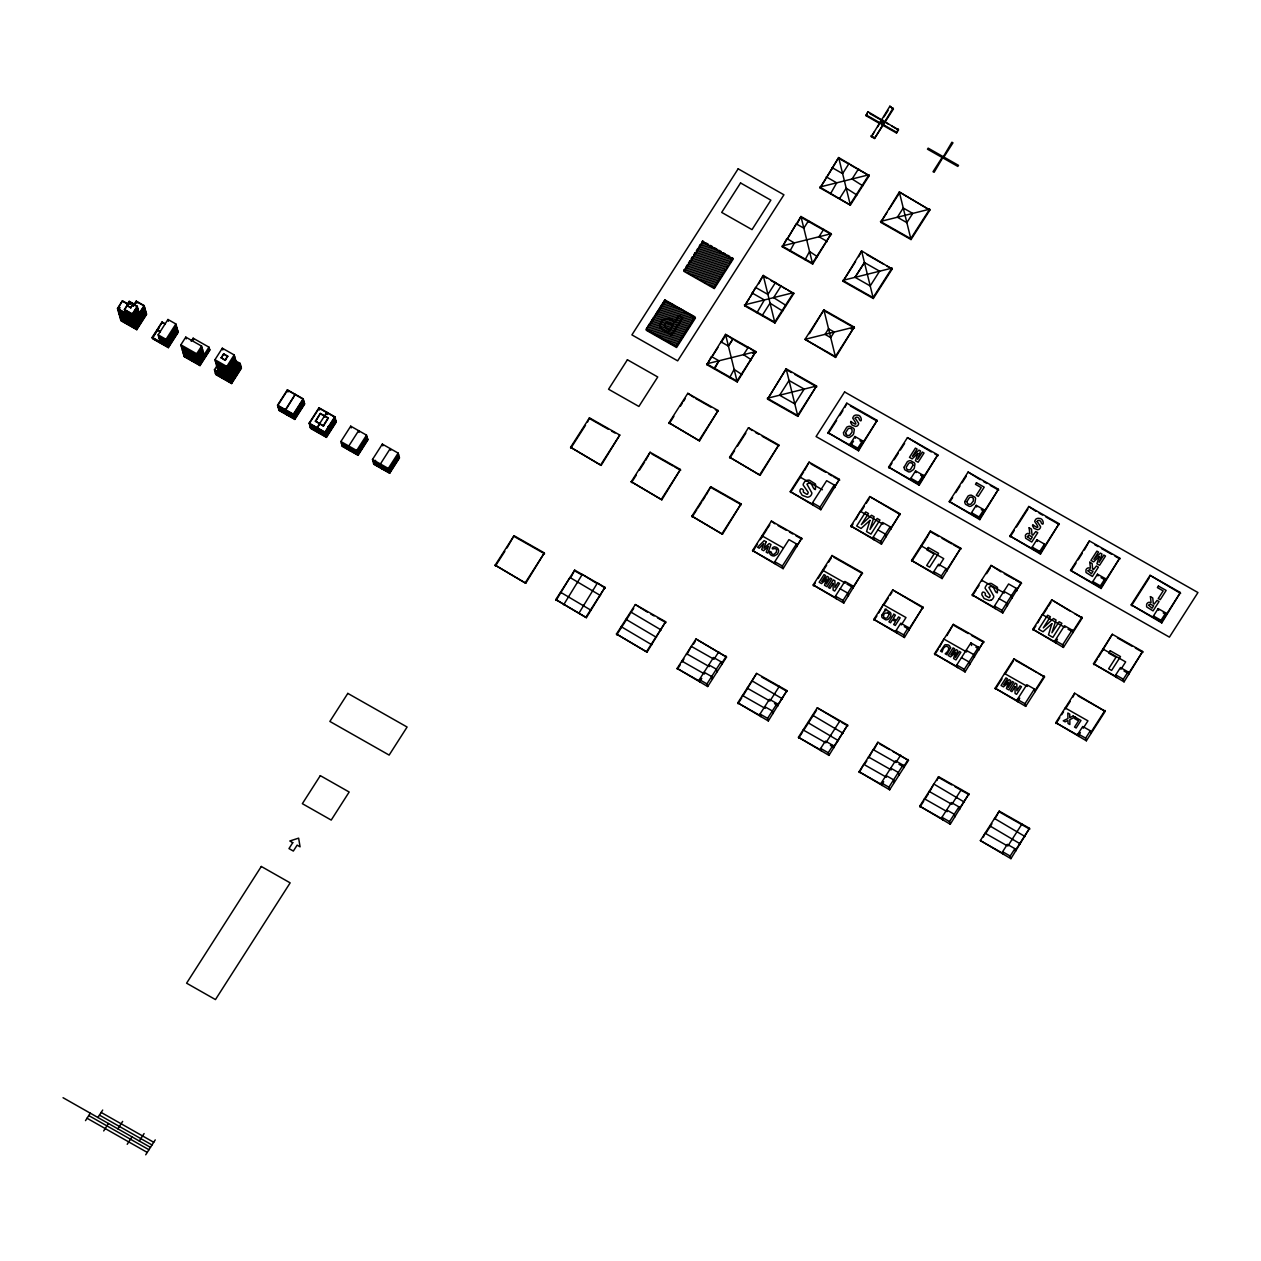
<?xml version="1.0" encoding="UTF-8"?>
<svg xmlns="http://www.w3.org/2000/svg" width="1261" height="1261" viewBox="0 0 1261 1261"><rect width="100%" height="100%" fill="white"/><g stroke="black" fill="none" stroke-linecap="round" stroke-linejoin="round"><path stroke-width="1.5" d="M966.935 501.547L969.441 497.606A2.711 2.569 -15.7 0 1 970.324 497.244A2.664 2.522 -15.7 0 1 971.79 497.275A2.963 2.806 -15.7 0 1 972.594 497.685L972.83 497.874A2.412 2.286 -15.7 0 1 973.319 498.521L973.334 501.011L971.096 503.911A2.711 2.585 -15.7 0 1 970.229 504.274A2.664 2.522 -15.7 0 1 967.077 502.493A2.711 2.585 -15.7 0 1 966.966 501.563M133.288 305.714L136.235 301.111L144.132 305.588L146.591 314.352L136.771 329.704L120.961 320.735L117.509 308.472L122.427 300.796L128.748 304.39M122.427 300.796L117.636 308.913L133.445 317.882L138.363 310.206M120.094 307.589L118.124 310.663L133.934 319.632L138.852 311.956M126.762 305.178L129.221 301.332L133.177 303.586L130.845 307.857L126.762 305.178L130.845 307.857M128.496 323.904L124.429 309.465L129.347 301.773L137.244 306.265L140.822 318.97M130.718 307.416L133.177 303.586M133.414 306.155L136.361 301.537L144.258 306.029L134.423 321.382L118.629 312.413M136.771 329.704L132.342 313.942L137.244 306.265M137.859 308.456L132.957 316.133L125.044 311.64M139.214 313.264L144.132 305.588M144.747 307.779L134.927 323.147L119.117 314.162M145.236 309.528L135.416 324.897L119.606 315.912M145.74 311.278L135.904 326.646L120.094 317.677M146.229 313.027L136.393 328.396L120.599 319.427M146.355 313.469L136.519 328.837L120.709 319.868M146.481 313.91L136.645 329.279L120.835 320.294M160.115 341.857L158.145 334.843L167.965 319.49L175.862 323.967L178.211 332.289L168.375 347.658L152.581 338.689L152.203 337.365L162.038 322.012L165.191 323.809M159.327 327.497L152.455 338.247L168.265 347.216L178.085 331.848M162.196 339.225L160.478 343.165M168.375 347.658L166.042 339.335L175.862 323.967M176.367 325.732L166.531 341.085L158.634 336.592M176.855 327.482L167.019 342.834L159.122 338.358M177.344 329.231L167.524 344.584L159.611 340.107M177.833 330.981L168.012 346.334L152.203 337.365M177.959 331.422L168.139 346.775L152.329 337.806L162.149 322.438L165.317 324.235M191.183 341.274L193.154 338.2L208.963 347.169L209.815 350.243L199.995 365.595L184.185 356.627L180.859 344.805L185.777 337.128L201.587 346.097L204.046 354.845M199.995 365.595L196.669 353.774L201.587 346.097M202.075 347.847L197.157 355.523L181.363 346.554M202.564 349.596L197.662 357.273L181.852 348.304M203.068 351.346L198.15 359.022L182.341 350.054M208.963 347.169L199.128 362.537L183.318 353.553M209.452 348.919L199.616 364.287L183.822 355.318M209.578 349.36L199.742 364.728L183.933 355.744M209.704 349.801L199.868 365.154L184.059 356.185M218.389 371.995L214.953 359.732L222.314 348.209L234.183 354.94L237.62 367.203M221.242 357.698L223.686 353.852L227.642 356.106L225.309 360.378L221.242 357.698L225.309 360.378M221.353 358.14L223.686 353.852M235.334 360.678L240.079 363.357L241.434 368.18L231.598 383.549L215.804 374.564L214.449 369.757L217.396 365.138M217.522 370.624L215.552 373.697L231.362 382.666L241.182 367.314M225.183 359.937L227.642 356.106M231.598 383.549L226.807 366.462L234.183 354.94M234.672 356.69L227.295 368.212L215.442 361.481M235.161 358.439L227.784 369.962L215.93 363.231M235.649 360.205L228.288 371.711L216.419 364.996M236.138 361.954L228.777 373.477L216.924 366.746M236.642 363.704L229.266 375.226L217.412 368.496M237.131 365.454L229.754 376.976L217.901 370.245M240.079 363.357L230.259 378.726L214.449 369.757M241.072 366.872L231.236 382.225L215.426 373.256M241.308 367.739L231.488 383.108L215.678 374.139M277.546 405.207L287.382 389.838L303.176 398.823L304.658 404.072L294.822 419.424L279.028 410.455L277.546 405.207L293.356 414.175L294.822 419.424M285.569 410.124L295.279 394.33L285.443 409.683L286.562 413.64M293.356 414.175L303.176 398.823M303.791 400.998L293.971 416.366L278.161 407.398M304.295 402.763L294.459 418.116L278.649 409.147M304.405 403.189L294.585 418.557L278.776 409.589M304.531 403.63L294.711 418.999L278.902 410.014M309.166 423.144L318.986 407.792L334.796 416.76L336.277 422.009L326.441 437.378L310.632 428.409L309.166 423.144L324.96 432.129L326.441 437.378M315.439 421.111L320.357 413.435L328.254 417.927L323.478 426.045L315.439 421.111L323.478 426.045M315.565 421.552L320.357 413.435M317.189 428.078L320.136 423.46M324.061 417.328L327.009 412.71M323.352 425.603L328.254 417.927M324.96 432.129L334.796 416.76M335.41 418.951L325.574 434.304L309.78 425.335M335.899 420.701L326.079 436.07L310.269 427.085M336.025 421.142L326.189 436.495L310.395 427.526M336.151 421.584L326.315 436.936L310.505 427.968M340.896 441.539L350.716 426.171L366.525 435.14L367.881 439.963L358.061 455.316L342.251 446.347L340.896 441.539L356.705 450.508L358.061 455.316M356.705 450.508L366.525 435.14M367.014 436.889L357.194 452.258L341.384 443.289M367.518 438.639L357.683 454.007L341.873 445.038M367.629 439.08L357.809 454.449L341.999 445.48M367.755 439.522L357.935 454.89L342.125 445.905M372.499 459.477L382.335 444.108L398.145 453.093L399.501 457.901L389.665 473.269L373.855 464.3L372.499 459.477L388.309 468.446L389.665 473.269M375.573 460.344L373.619 463.417L389.413 472.386L399.248 457.034M388.309 468.446L398.145 453.093M398.634 454.843L388.798 470.195L373.004 461.227M399.122 456.592L389.302 471.945L373.492 462.976M399.374 457.459L389.539 472.828L373.745 463.859M85.512 1120.635L90.272 1113.179M97.917 1117.514L102.693 1110.058M103.686 1130.944L108.462 1123.504M117.888 1128.847L122.648 1121.392M495.179 565.164L514.031 535.704L544.358 552.917L525.742 583.26L495.179 565.164L525.742 583.26M570.602 447.292L589.454 417.832L619.781 435.045L601.166 465.388L570.602 447.292L601.166 465.388M495.415 566.047L504.857 551.309M506.938 548.031L514.031 535.704M570.839 448.175L585.514 425.256M587.61 421.978L589.454 417.832M649.399 325.37L653.592 318.812M655.688 315.549L665.114 300.812L680.278 309.418M127.219 1144.31L131.995 1136.855M139.325 1141.016L144.101 1133.56M145.709 1154.792L155.245 1139.897M525.506 582.377L544.358 552.917M600.93 464.505L619.781 435.045M555.817 599.59L574.685 570.13L604.996 587.342L586.397 617.685L555.817 599.59L586.397 617.685M631.241 481.718L650.109 452.258L680.42 469.47L661.82 499.813L631.241 481.718L661.82 499.813M668.96 422.782L687.812 393.322L718.139 410.534L699.524 440.877L668.96 422.782L699.524 440.877M877.593 126.841L879.689 123.562L866.197 115.807L867.915 111.677L898.51 129.883L896.508 133.02L881.344 124.413M556.069 600.472L569.972 577.491L600.535 595.586M571.154 576.892L574.685 570.13M631.493 482.6L636.206 475.224M639.343 470.321L644.592 462.125M645.632 460.501L650.109 452.258M669.197 423.664L673.926 416.288M680.404 406.168L682.359 403.094M683.352 401.565L685.227 398.618M706.917 364.728L725.532 334.386L755.843 351.598L737.244 381.941L706.917 364.728L711.377 356.485L718.975 360.819L714.262 368.18M712.686 355.712L717.919 347.532M725.769 335.253L721.056 342.614L720.819 341.747L728.401 346.081L733.114 338.72L733.35 339.556L725.532 334.386L737.244 381.941M744.62 305.792L763.236 275.434L793.815 293.529L774.948 323.005L744.62 305.792L749.349 298.416M750.327 296.887L755.575 287.413L767.902 294.444L775.562 282.432L775.799 283.315M758.775 283.678L763.236 275.434L774.948 323.005M782.34 246.857L800.956 216.498L831.267 233.711L812.667 264.069L782.34 246.857L786.801 238.565L794.383 242.916L789.922 251.16M788.109 237.84L796.227 223.843L803.809 228.178L808.522 220.77L808.774 221.684M797.425 223.276L800.956 216.498L812.667 264.069M820.044 187.905L838.66 157.562L869.239 175.657L850.371 205.117L820.044 187.905L825.608 179.235M850.135 204.25L868.987 174.775L819.808 187.038L850.371 205.117L838.66 157.562L826.538 177.785L826.27 176.871L836.705 182.829L830.479 193.831M866.197 115.807L867.915 111.677M718.959 360.788L714.498 369.032M728.401 346.05L733.114 338.689M883.961 123.767L874.535 138.489L871.319 136.661L889.888 106.208L893.387 109.029L885.017 122.128L888.406 124.145M871.319 136.661L874.456 131.759M883.882 117.021L888.075 110.479M881.076 123.42L883.078 120.284M874.535 138.489L893.119 108.036M762.401 315.171L770.045 303.16L782.608 311.026M839.7 198.34L846.178 188.173L856.85 194.998M896.508 133.02L898.242 128.89M586.144 616.802L604.996 587.342M661.568 498.93L680.42 469.47M699.288 439.994L718.139 410.534M616.471 634.015L635.323 604.555L665.65 621.768L647.035 652.11L616.471 634.015L647.035 652.11M691.895 516.143L710.747 486.683L741.074 503.896L722.458 534.238L691.895 516.143L722.458 534.238M729.599 457.207L748.467 427.747L778.778 444.96L760.178 475.302L729.599 457.207L760.178 475.302M616.724 634.898L629.917 614.265M633.684 608.369L630.863 612.799L630.61 611.916L661.19 630.011M692.147 517.026L696.86 509.649M697.79 508.183L701.573 502.288M702.519 500.822L705.34 496.393M706.286 494.927L710.747 486.683M729.851 458.09L734.564 450.713M737.512 446.11L745.881 433.043M767.571 399.154L786.17 368.811L767.571 399.154L797.882 416.366L816.497 386.024L786.17 368.811L797.882 416.366M809.467 333.661L823.89 309.875L805.022 339.335L835.602 357.43L854.201 327.088L823.89 309.875L835.602 357.43M842.994 281.282L861.594 250.923L892.173 269.019L873.306 298.494L842.994 281.282L855.557 261.626M858.694 256.724L861.594 250.923L873.306 298.494M880.698 222.33L899.314 191.987L929.877 210.083L911.025 239.558L880.698 222.33L886.987 212.51M889.084 209.247L898.51 194.509M864.447 262.572L855.021 277.294L870.2 285.948L879.611 271.178L864.447 262.572L855.037 277.341M897.359 217.255L903.239 208.002L912.728 213.424L906.832 222.63L897.343 217.207M942.125 157.483L933.03 171.701L934.117 172.316L951.897 142.241L952.969 142.84L943.874 157.058L942.125 157.483L927.497 149.192L928.175 148.152L942.802 156.443M646.798 651.228L665.65 621.768M722.222 533.356L741.074 503.896M759.926 474.42L778.778 444.96M677.125 668.44L695.977 638.98L726.541 657.06L707.689 686.536L677.125 668.44L699.855 681.35L701.746 678.402M752.533 550.537L771.385 521.077L801.712 538.289L783.113 568.664L752.533 550.537L775.279 563.446M790.237 491.601L809.105 462.125L839.416 479.338L820.816 509.728L790.237 491.601L812.982 504.51M827.957 432.665L846.809 403.189L877.136 420.402L858.536 450.792L827.957 432.665L858.284 449.878L877.136 420.402M677.362 669.323L680.199 664.91M683.966 659.014L682.075 661.962L681.838 661.079L704.568 673.989M687.734 653.119L691.264 646.341L714.01 659.251L718.723 651.89L718.959 652.757M693.392 644.276L695.284 641.329M752.785 551.451L757.498 544.074M760.336 539.661L766.924 529.352M767.87 527.87L769.762 524.923M790.505 492.515L803.698 471.882M804.644 470.416L809.105 462.125M828.209 433.579L836.595 420.48M839.731 415.563L842.884 410.66M844.965 407.382L846.809 403.189M700.107 682.233L699.366 679.6L713.505 657.501L721.087 661.804L721.828 664.437M775.531 564.361L774.79 561.728L788.929 539.629L796.511 543.932L797.251 546.565M813.235 505.425L812.51 502.792L826.649 480.693L834.23 484.996L834.971 487.629M853.524 441.161L850.702 445.574L850.213 443.856L854.926 436.495L862.508 440.798L862.997 442.516L859.955 440.783M707.689 686.536L706.948 683.903L721.087 661.804M783.113 568.664L782.372 566.031L796.511 543.932M820.816 509.728L820.091 507.095L834.23 484.996M858.536 450.792L857.795 448.159L862.508 440.798M721.576 663.554L726.304 656.193M796.999 545.65L801.712 538.289M834.703 486.714L839.416 479.338M813.172 584.962L832.039 555.502L862.366 572.715L843.767 603.089L813.172 584.962L835.917 597.872M850.891 526.026L869.743 496.566L900.07 513.779L881.471 544.153L850.891 526.026L873.637 538.936M888.595 467.09L907.463 437.614L937.79 454.827L919.174 485.217L888.595 467.09L918.922 484.303L937.79 454.827M737.764 702.866L756.616 673.406L786.943 690.618L768.327 720.961L737.764 702.866L760.509 715.775M738.016 703.748L741.783 697.853M813.44 585.876L815.315 582.929M818.153 578.515L826.633 565.243M828.524 562.296L831.346 557.882M851.143 526.94L853.035 523.993M855.856 519.564L860.317 511.288L883.063 524.198M861.515 510.737L864.352 506.307M866.228 503.36L869.065 498.946M888.863 468.004L892 463.086M894.096 459.808L898.289 453.266M900.386 449.988L904.578 443.446M760.761 716.658L760.02 714.025L769.446 699.303L777.028 703.606L777.769 706.223M836.185 598.786L835.444 596.154L844.87 581.416L852.452 585.719L853.193 588.351M873.889 539.85L873.148 537.218L882.574 522.48L890.156 526.783L890.897 529.415M911.34 480L910.868 478.282L915.581 470.92L923.162 475.224L923.635 476.942L920.609 475.208M768.327 720.961L767.602 718.329L777.028 703.606M843.767 603.089L843.026 600.457L852.452 585.719M881.471 544.153L880.73 541.521L890.156 526.783M919.174 485.217L918.449 482.585L923.162 475.224M786.943 690.618L777.517 705.356L774.49 703.622M862.366 572.715L852.925 587.437L846.872 584.001M890.644 528.501L900.07 513.779M798.418 737.291L817.27 707.831L847.597 725.043L828.981 755.386L798.418 737.291L821.147 750.216M873.826 619.387L892.678 589.927L923.005 607.14L904.405 637.514L873.826 619.387L896.571 632.297M911.545 560.451L930.397 530.991L960.724 548.204L942.125 578.578L911.545 560.451L934.275 573.361M949.249 501.515L968.101 472.055L998.428 489.268L979.829 519.642L949.249 501.515L979.576 518.728L998.428 489.268M798.654 738.174L802.437 732.278M816.576 710.179L803.367 730.813L803.131 729.93L825.876 742.839M874.078 620.302L876.915 615.888M878.791 612.941L883.252 604.649L905.997 617.559L901.284 624.936M884.45 604.098L888.217 598.203M890.108 595.255L892 592.307M911.798 561.366L925.937 539.267M926.882 537.785L930.397 530.991M949.501 502.43L952.654 497.512M955.791 492.61L959.984 486.052M962.08 482.774L966.273 476.232M821.4 751.083L820.659 748.451L825.372 741.09L832.954 745.393L833.694 748.025M896.823 633.211L896.082 630.579L900.795 623.218L908.377 627.521L909.118 630.153M934.543 574.275L933.802 571.643L938.515 564.282L946.097 568.585L946.838 571.217M971.995 514.425L971.506 512.707L976.219 505.346L983.801 509.649L984.289 511.367L981.263 509.633M826.806 741.373L840.015 720.74L840.252 721.623L817.27 707.831M938.988 566L943.717 558.623L920.971 545.714L921.224 546.628M828.981 755.386L828.241 752.754L832.954 745.393M904.405 637.514L903.664 634.882L908.377 627.521M942.125 578.578L941.384 575.946L946.097 568.585M979.829 519.642L979.088 517.01L983.801 509.649M847.597 725.043L833.458 747.142L830.416 745.424M923.005 607.14L908.866 629.239L904.31 626.654M946.57 570.303L960.724 548.204M859.056 771.732L877.908 742.256L908.487 760.351L889.635 789.812L859.056 771.732L881.802 784.641L883.693 781.694M934.48 653.813L953.332 624.353L983.659 641.565L965.059 671.94L934.48 653.813L957.209 666.722M972.184 594.877L991.036 565.417L1021.363 582.629L1002.763 613.004L972.184 594.877L994.929 607.786M1009.903 535.941L1028.755 506.481L1059.082 523.693L1040.483 554.068L1009.903 535.941L1040.215 553.153L1059.082 523.693M859.308 772.599L863.769 764.355L886.515 777.265M864.967 763.756L866.843 760.809M874.393 749.018L877.908 742.256M934.732 654.727L938.499 648.832M939.445 647.366L943.906 639.075L966.651 651.984M946.979 635.576L953.332 624.353M972.436 595.791L976.219 589.896M977.149 588.43L979.04 585.482M986.591 573.692L990.358 567.797M1010.156 536.855L1014.348 530.298M1016.445 527.035L1027.967 509.018M882.054 785.508L881.313 782.876L895.452 760.777L903.034 765.08L903.774 767.713M957.477 667.636L956.736 665.004L970.875 642.905L978.457 647.208L979.198 649.841M995.181 608.7L994.44 606.068L1008.595 583.969L1016.161 588.272L1016.902 590.905M1032.633 548.85L1032.16 547.132L1036.873 539.771L1044.455 544.074L1044.928 545.792M889.635 789.812L888.895 787.179L903.034 765.08M965.059 671.94L964.318 669.307L978.457 647.208M1002.763 613.004L1002.022 610.371L1016.161 588.272M1040.483 554.068L1039.742 551.435L1044.455 544.074M908.235 759.469L903.522 766.83L898.983 764.261M983.659 641.565L978.946 648.926L975.904 647.208M1016.65 589.99L1021.363 582.629M919.71 806.157L938.562 776.681L968.889 793.894L950.274 824.237L919.71 806.157L942.456 819.067M995.118 688.238L1013.97 658.778L1044.549 676.905L1025.697 706.365L995.118 688.238L1017.863 701.148L1019.755 698.2M1032.838 629.302L1051.69 599.842L1082.269 617.953L1063.417 647.429L1032.838 629.302L1055.583 642.212L1057.459 639.264M1070.542 570.366L1089.394 540.906L1119.721 558.119L1101.121 588.493L1070.542 570.366L1100.869 587.579L1119.721 558.119M919.947 807.024L923.73 801.129M925.606 798.181L928.443 793.768M936.923 780.512L938.562 776.681M995.37 689.152L1001.975 678.844M1013.292 661.158L1004.812 674.414L1004.544 673.5L1027.289 686.425M1033.09 630.216L1035.911 625.803M1037.803 622.855L1042.264 614.564L1065.009 627.474M1043.462 614.012L1047.229 608.117M1048.175 606.636L1050.996 602.222M1071.85 569.641L1076.043 563.1M1078.139 559.821L1082.316 553.264M1084.413 550.001L1089.394 540.906M942.692 819.934L941.951 817.301L951.393 802.579L958.959 806.882L959.7 809.499M1018.116 702.062L1017.375 699.429L1026.817 684.707L1034.383 689.01L1035.123 691.627M1055.835 643.126L1055.094 640.493L1064.52 625.771L1072.102 630.074L1072.843 632.691M1093.287 583.276L1092.798 581.557L1097.511 574.196L1105.093 578.5L1105.582 580.218L1101.026 577.633M950.274 824.237L949.533 821.605L958.959 806.882M1025.697 706.365L1024.957 703.733L1034.383 689.01M1063.417 647.429L1062.676 644.797L1072.102 630.074M1101.121 588.493L1100.38 585.861L1105.093 578.5M959.463 808.632L968.889 793.894M1034.871 690.729L1044.297 675.991M1082.017 617.055L1072.591 631.777L1068.035 629.207M980.349 840.583L999.216 811.107L1029.528 828.319L1010.928 858.662L980.349 840.583L1003.094 853.492M1055.772 722.663L1074.624 693.203L1105.203 711.33L1086.351 740.79L1055.772 722.663L1078.518 735.573L1080.393 732.625M1093.476 663.727L1112.328 634.267L1142.655 651.48L1124.055 681.854L1093.476 663.727L1116.221 676.637M1131.196 604.791L1150.048 575.331L1180.375 592.544L1161.775 622.918L1131.196 604.791L1161.523 622.004L1180.375 592.544M983.422 837.036L985.062 833.206L1006.183 845.201M986.26 832.607L991.918 823.764M999.216 811.107L994.74 819.351L994.503 818.468L1025.067 836.563M1056.024 723.578L1059.792 717.682M1061.683 714.735L1063.559 711.787M1070.163 701.479L1065.45 708.84L1065.198 707.941L1087.944 720.851L1083.231 728.212M1073.001 697.065L1074.624 693.203M1093.728 664.642L1097.511 658.746M1098.457 657.28L1112.328 634.267M1131.448 605.706L1149.26 577.869M1003.346 854.359L1002.605 851.742L1007.318 844.366L1014.9 848.669L1015.641 851.301M1078.77 736.487L1078.029 733.855L1082.742 726.494L1090.324 730.797L1091.064 733.429M1116.474 677.551L1115.733 674.919L1120.462 667.558L1128.028 671.861L1128.768 674.493M1153.941 617.701L1153.452 615.983L1158.165 608.622L1165.747 612.925L1166.236 614.643L1163.194 612.925M1007.807 846.115L1021.946 824.016L1022.198 824.899M1120.934 669.276L1125.647 661.899L1102.902 648.989L1103.17 649.904M1010.928 858.662L1010.187 856.046L1014.9 848.669M1086.351 740.79L1085.611 738.158L1090.324 730.797M1124.055 681.854L1123.315 679.222L1128.028 671.861M1161.775 622.918L1161.034 620.286L1165.747 612.925M1015.389 850.418L1029.528 828.319M1090.812 732.515L1104.951 710.416M1142.655 651.48L1128.516 673.579L1123.977 670.994M806.189 480.662L805.842 480.819A3.941 3.736 -15.7 0 0 804.691 481.655L803.399 483.783A4.603 4.366 -15.7 0 0 803.162 485.012L808.269 492.373L807.576 494.202A2.27 2.144 -15.7 0 1 806.756 494.265L803.462 492.2A2.301 2.191 -15.7 0 1 803.32 491.491C804.455 489.709 800.64 487.534 800.231 489.615A4.839 4.603 -15.7 0 0 799.963 491.601L802.201 495.305L807.276 497.197A4.681 4.445 -15.7 0 0 808.6 497.007A4.855 4.603 -15.7 0 0 809.215 496.787A4.004 3.799 -15.7 0 0 810.76 495.636A4.949 4.697 -15.7 0 0 811.58 494.265A4.35 4.114 -15.7 0 0 811.848 492.909L806.977 484.208A1.844 1.75 -15.7 0 1 807.45 483.704C812.951 481.008 812.052 489.378 815.426 489.583L815.52 484.051L809.483 480.22A5.485 5.202 -15.7 0 0 808.695 480.126A4.902 4.65 -15.7 0 0 806.189 480.662M663.995 301.221L666.234 300.67M662.671 303.302L668.377 301.883M661.331 305.383L670.521 303.097M660.007 307.479L672.665 304.311M658.668 309.56L674.808 305.525M657.344 311.64L676.952 306.754M656.004 313.721L679.096 307.968M654.664 315.802L681.239 309.181M653.34 317.882L683.383 310.395M652 319.979L685.527 311.625M650.676 322.059L687.671 312.838M649.336 324.14L689.83 314.052M647.996 326.221L691.974 315.266M646.672 328.301L694.117 316.479M647.082 329.956L694.512 318.135M649.226 331.17L693.187 320.215M651.37 332.4L691.848 322.312M653.513 333.613L690.524 324.392M655.657 334.827L689.184 326.473M657.801 336.041L687.844 328.554M659.944 337.254L686.52 330.634M662.088 338.484L685.18 332.731M664.232 339.698L683.856 334.811M666.375 340.911L682.516 336.892M668.519 342.125L681.176 338.973M670.663 343.355L679.852 341.053M672.807 344.568L678.513 343.15M674.95 345.782L677.189 345.23M752.581 353.348L756.096 352.465L748.262 347.295L743.564 354.688L751.383 359.826M850.939 328.837L854.454 327.955L825.813 311.703M893.387 109.029L889.888 106.208M869.885 113.632L879.989 119.369M891.779 126.068L898.51 129.883M880.462 120.93L883.677 122.758M943.874 157.058L958.502 165.364L957.824 166.405L943.196 158.098M865.913 114.814L896.24 132.027M871.036 135.668L874.251 137.496M838.912 158.445L849.331 164.356L849.079 163.457L842.6 173.608L832.165 167.666L832.433 168.58M850.907 165.254L869.239 175.657M929.877 210.083L899.314 191.987L911.025 239.558M802.705 218.248L831.519 234.593M866.89 254.675L883.74 264.243M887.113 266.15L892.173 269.019M826.554 241.087L818.972 236.753L823.685 229.376L823.937 230.29M763.488 276.317L766.515 278.035M771.07 280.62L781.489 286.531L781.237 285.664L773.592 297.675L744.384 304.91L774.711 322.122L793.563 292.647L773.576 297.628L786.155 305.509M783.065 287.429L786.233 289.226M787.747 290.093L793.815 293.529M683.651 311.325L687.024 313.248M690.397 315.155L695.441 318.024L676.59 347.484L646.262 330.272M735.037 340.517L746.827 347.201M788.109 370.639L791.467 372.547M794.84 374.454L816.75 386.891M850.434 406.026L877.388 421.316M931.296 451.927L907.463 437.614M934.669 453.834L938.042 455.741M980.16 479.653L968.101 472.055M983.517 481.56L986.89 483.483M990.263 485.39L998.68 490.166M1035.754 511.209L1028.755 506.481M1039.111 513.117L1042.484 515.04M1045.858 516.947L1059.335 524.592M1094.706 544.673L1098.079 546.596M1101.452 548.503L1111.556 554.241M1114.929 556.148L1119.973 559.017M1180.627 593.442L1150.048 575.331M850.213 443.856L857.795 448.159M910.868 478.282L918.449 482.585M971.506 512.707L979.088 517.01M1032.16 547.132L1039.742 551.435M1092.798 581.557L1100.38 585.861M1153.452 615.983L1161.034 620.286M694.117 397.641L687.812 393.322M695.646 398.492L710.81 407.098M715.35 409.683L718.392 411.401M752.076 430.537L748.467 427.747M755.449 432.444L758.823 434.351M762.18 436.274L779.03 445.827M810.981 463.969L825.592 472.26M828.855 474.104L832.102 475.949M833.616 476.816L839.684 480.252M900.322 514.677L869.743 496.566M930.65 531.89L938.767 536.508M942.014 538.352L951.771 543.885M953.395 544.799L960.977 549.102M1001.045 571.848L991.036 565.417M1004.292 573.692L1014.033 579.225M1015.562 580.092L1021.615 583.528M1069.817 610.891L1051.69 599.842M1074.687 613.65L1082.269 617.953M1117.467 637.94L1132.079 646.247M1135.341 648.091L1142.923 652.394M1003.866 591.33L1011.448 595.633L1012.189 598.266M822.408 489.772L799.679 476.863L799.931 477.777M1004.355 593.048L981.61 580.139L981.862 581.053M877.861 529.856L885.443 534.16L886.184 536.776M999.153 598.707L1006.735 603.01L1007.476 605.643M812.51 502.792L820.091 507.095M873.148 537.218L880.73 541.521M933.802 571.643L941.384 575.946M994.44 606.068L1002.022 610.371M1055.094 640.493L1062.676 644.797M1115.733 674.919L1123.315 679.222M589.707 418.699L608.228 429.229M611.601 431.136L614.974 433.043M651.858 453.992L673.09 466.034M674.603 466.901L680.672 470.337M710.999 487.55L741.326 504.763M774.9 523.819L771.385 521.077M778.147 525.664L786.265 530.282M789.512 532.126L792.759 533.97M795.896 535.752L801.964 539.188M833.915 557.33L862.619 573.613M923.257 608.038L892.678 589.927M953.584 625.251L968.212 633.558M971.459 635.402L983.911 642.464M1015.862 660.606L1036.983 672.602M1038.497 673.453L1044.549 676.905M1078.123 695.962L1105.203 711.33M966.162 650.282L973.744 654.585L974.485 657.202M783.081 547.794L761.959 535.799L762.211 536.713M845.343 583.134L822.613 570.224L822.866 571.138M840.157 588.792L847.739 593.096L848.48 595.728M961.449 657.643L969.031 661.946L969.772 664.579M774.79 561.728L782.372 566.031M835.444 596.154L843.026 600.457M896.082 630.579L903.664 634.882M956.736 665.004L964.318 669.307M1017.375 699.429L1024.957 703.733M1078.029 733.855L1085.611 738.158M223.812 354.294L227.768 356.548M237.415 363.326L240.567 365.123L230.747 380.475L214.937 371.506M122.553 301.237L127.298 303.917M320.483 413.876L328.38 418.353M136.188 311.908L139.34 313.705M200.389 351.299L203.557 353.096L198.639 360.788L182.829 351.803M214.953 359.732L226.807 366.462M124.429 309.465L132.342 313.942M160.273 331.485L157.121 329.688L160.399 331.927M327.828 426.581L331.107 428.819M117.509 308.472L125.422 312.964M180.859 344.805L196.669 353.774M514.283 536.571L544.594 553.784M574.921 570.997L580.99 574.449M595.98 582.96L582.267 574.433L563.651 604.776M605.248 588.209L597.415 583.039L578.815 613.382M647.366 612.121L635.323 604.555M650.739 614.028L654.096 615.951M657.47 617.858L665.903 622.635M726.541 657.06L695.977 638.98M761.739 677.047L787.195 691.485M841.781 722.474L847.833 725.926M879.784 744.053L889.541 749.586M892.788 751.43L908.487 760.351M938.814 777.564L951.803 784.941M955.05 786.785L969.126 794.777M999.453 811.989L1029.78 829.202M158.145 334.843L166.042 339.335M708.792 664.878L716.374 669.181L717.115 671.798M890.739 768.154L898.321 772.457L899.061 775.074M709.281 666.628L686.551 653.718L686.788 654.585M891.228 769.904L868.482 756.994L868.734 757.861L873.195 749.617L895.94 762.527L900.653 755.166L900.906 756.048M704.079 672.239L711.661 676.542L712.402 679.175M764.733 706.664L772.315 710.968L773.056 713.6M886.026 775.515L893.608 779.818L894.348 782.45M946.664 809.94L954.246 814.243L954.987 816.876M765.222 708.414L742.477 695.505L742.729 696.387L756.616 673.406M947.169 811.69L924.423 798.78L924.66 799.663M699.366 679.6L706.948 683.903M760.02 714.025L767.602 718.329M820.659 748.451L828.241 752.754M881.313 782.876L888.895 787.179M941.951 817.301L949.533 821.605M1002.605 851.742L1010.187 856.046M101.164 1112.438L153.716 1142.277M99.446 1115.118L151.998 1144.956M63.05 1097.716L150.469 1147.352M88.743 1115.559L148.956 1149.733M87.041 1118.239L147.238 1152.412M776.697 549.828L776.272 552.271L774.002 554.367A2.112 2.002 -15.7 0 1 772.835 554.288A2.664 2.522 -15.7 0 1 772.394 554.083A2.38 2.27 -15.7 0 1 771.496 553.122A2.065 1.955 -15.7 0 1 771.433 552.16L769.762 551.356L769.636 553.216A4.019 3.815 -15.7 0 0 770.566 554.682L770.849 554.935A5.186 4.918 -15.7 0 0 771.905 555.581L772.315 555.738A4.161 3.956 -15.7 0 0 774.38 555.912L777.075 554.304A7.755 7.361 -15.7 0 0 777.99 552.996L778.573 551.262A4.177 3.972 -15.7 0 0 778.51 550.017L778.273 549.244A3.657 3.468 -15.7 0 0 777.627 548.283L776.981 547.747A5.643 5.359 -15.7 0 0 775.988 547.211C773.513 545.446 769.967 549.875 773.891 548.787A2.018 1.923 -15.7 0 1 774.443 548.614A2.049 1.955 -15.7 0 1 775.799 548.866A2.585 2.443 -15.7 0 1 776.193 549.134A2.018 1.923 -15.7 0 1 776.634 549.78M1158.165 608.622L1158.654 610.34M1097.511 574.196L1098 575.914M1036.873 539.771L1037.362 541.489M976.219 505.346L976.708 507.064M1013.97 658.778L1014.238 659.692M858.804 169.746L858.552 168.832L852.073 178.999L862.745 185.793M970.875 642.905L971.616 645.537M839.7 198.292L839.952 199.206M1017.233 831.393L1017.485 832.26M915.581 470.92L916.053 472.639M1020.354 843.924L989.775 825.845L990.027 826.712M1012.52 838.754L1012.772 839.621M826.554 241.056L826.806 241.954M817.38 256.692L809.546 251.475L805.085 259.766M961.56 790.474L961.308 789.591L951.882 804.329L929.136 791.419L929.389 792.286L933.849 784.043L964.413 802.138M956.595 796.952L956.831 797.835M854.926 436.495L855.415 438.213M832.039 555.502L832.292 556.4M762.385 315.124L762.637 316.007M752.281 293.813L752.045 292.946L764.371 299.96L756.947 312.775M843.12 733.287L812.557 715.192L812.793 716.075M741.957 374.564L734.123 369.394L729.662 377.638M835.302 728.101L835.539 728.984M838.407 740.648L807.844 722.569L808.08 723.436M830.589 735.478L830.826 736.345M779.613 687.182L779.361 686.315L769.935 701.053L747.19 688.143L747.442 689.01M782.482 698.862L751.903 680.767L752.155 681.649M774.648 693.676L774.9 694.559M656.461 637.372L625.897 619.293L626.15 620.16M651.748 644.749L621.184 626.654L621.437 627.537M592.702 590.4L592.954 591.283M591.11 610.308L560.53 592.229L560.782 593.096M577.554 581.794L577.79 582.677M583.276 605.138L583.528 606.005M568.112 596.532L568.364 597.399M390.737 450.35L390.232 448.601L380.412 463.969L381.389 467.468M382.335 444.108L382.824 445.874M381.516 467.91L381.768 468.777M359.117 432.413L358.628 430.663L348.793 446.016L349.786 449.515M350.716 426.171L351.22 427.92M349.912 449.956L350.148 450.839M327.513 414.459L326.883 412.268L317.063 427.637L318.166 431.577M318.986 407.792L319.6 409.983M318.292 432.019L318.544 432.886M287.382 389.838L287.997 392.029M286.673 414.065L286.925 414.948M222.314 348.209L222.819 349.959M223.449 378.174L223.701 379.057M193.154 338.2L193.642 339.95M185.777 337.128L186.265 338.878M191.845 360.236L192.082 361.119M167.965 319.49L168.454 321.24M162.038 322.012L162.401 323.32M136.235 301.111L136.85 303.286M129.93 302.309L130.419 304.059M129.221 301.332L129.962 303.964M128.622 324.345L128.858 325.228M991.162 600.063A4.004 3.799 -15.7 0 0 992.706 598.912L993.51 597.541A4.35 4.114 -15.7 0 0 993.778 596.185L988.923 587.484A1.844 1.75 -15.7 0 1 989.396 586.995C994.882 584.3 993.999 592.654 997.356 592.875L997.451 587.327L991.414 583.496A5.485 5.202 -15.7 0 0 990.642 583.402A4.902 4.65 -15.7 0 0 988.135 583.938L987.773 584.095A3.941 3.736 -15.7 0 0 986.638 584.931L985.33 587.074A4.603 4.366 -15.7 0 0 985.109 588.288L990.216 595.665L989.522 597.478A2.27 2.144 -15.7 0 1 988.703 597.541L985.393 595.476A2.301 2.191 -15.7 0 1 985.267 594.766C986.401 592.985 982.587 590.81 982.161 592.891A4.839 4.603 -15.7 0 0 981.893 594.877L984.147 598.581L989.207 600.472A4.681 4.445 -15.7 0 0 990.531 600.283A4.855 4.603 -15.7 0 0 991.162 600.063M845.737 433.611A2.711 2.569 -15.7 0 1 845.674 432.712L848.149 428.756A2.695 2.569 -15.7 0 1 849.031 428.393A2.664 2.522 -15.7 0 1 850.497 428.425A2.963 2.806 -15.7 0 1 851.301 428.835L851.522 429.024A2.412 2.286 -15.7 0 1 852.026 429.67L852.042 432.16L849.804 435.061A2.711 2.569 -15.7 0 1 848.937 435.423A2.664 2.522 -15.7 0 1 845.784 433.626M1027.384 536.65L1030.789 539.345L1032.318 536.965L1028.866 535.231L1027.384 536.65M833.127 583.402L833.111 590.164L834.672 591.046L839.542 583.433L838.029 582.582L834.892 587.5L834.924 580.817L833.316 579.902L828.445 587.516L829.959 588.367L833.127 583.402M843.499 432.696L843.672 434.178A4.303 4.082 -15.7 0 0 844.318 435.455L847.991 437.504A5.328 5.06 -15.7 0 0 849.741 437.299L852.641 435.281A11.885 11.27 -15.7 0 0 853.665 433.721L854.296 429.623A4.303 4.082 -15.7 0 0 853.65 428.362L850.119 426.344A4.224 4.004 -15.7 0 0 848.637 426.407A5.107 4.839 -15.7 0 0 846.714 427.243L843.499 432.696M904.153 467.122L904.31 468.603A4.303 4.082 -15.7 0 0 904.957 469.88L908.645 471.929A5.328 5.06 -15.7 0 0 910.379 471.724L913.279 469.707A11.885 11.27 -15.7 0 0 914.32 468.146L914.95 464.048A4.303 4.082 -15.7 0 0 914.288 462.787L910.757 460.769A4.224 4.004 -15.7 0 0 909.276 460.832A5.107 4.839 -15.7 0 0 907.353 461.668L904.153 467.122M964.791 501.547L964.964 503.029A4.303 4.082 -15.7 0 0 965.611 504.305L969.299 506.355A5.328 5.06 -15.7 0 0 971.033 506.15L973.933 504.132A11.885 11.27 -15.7 0 0 974.974 502.572L975.588 498.473A4.303 4.082 -15.7 0 0 974.942 497.212L971.411 495.195A4.224 4.004 -15.7 0 0 969.93 495.258A5.107 4.839 -15.7 0 0 968.007 496.093L964.791 501.547M1015.073 686.678L1015.058 693.44L1016.618 694.322L1021.489 686.709L1019.976 685.858L1016.839 690.776L1016.87 684.092L1015.263 683.178L1010.392 690.792L1011.905 691.643L1015.073 686.678M912.948 465.214L910.458 469.486A2.711 2.569 -15.7 0 1 909.575 469.849A2.664 2.522 -15.7 0 1 907.841 469.707L907.305 469.391A2.664 2.522 -15.7 0 1 906.344 468.02A2.711 2.569 -15.7 0 1 906.312 467.137L908.803 463.181A2.695 2.569 -15.7 0 1 909.67 462.819A2.664 2.522 -15.7 0 1 911.136 462.85A2.963 2.806 -15.7 0 1 911.955 463.26L912.176 463.449A2.412 2.286 -15.7 0 1 912.665 464.095L912.948 465.214M1029.134 527.776L1029.78 533.781L1027.873 533.45A2.648 2.522 -15.7 0 0 1026.344 534.097L1025.95 534.491A4.35 4.13 -15.7 0 0 1025.366 535.373L1025.619 538.242L1031.766 542.041L1037.756 532.678L1035.785 531.543L1032.869 535.216A4.461 4.224 -15.7 0 1 1031.987 534.554L1031.466 529.1L1029.134 527.776M1089.772 562.201L1090.434 568.207L1088.511 567.876A2.648 2.522 -15.7 0 0 1086.998 568.522L1086.588 568.916A4.35 4.13 -15.7 0 0 1086.005 569.799L1085.942 572.131A2.333 2.223 -15.7 0 0 1086.257 572.667L1092.404 576.466L1098.41 567.103L1096.424 565.984L1093.508 569.641A4.461 4.224 -15.7 0 1 1092.625 568.979L1092.121 563.525L1089.772 562.201M1150.426 596.626L1151.072 602.632L1149.165 602.301A2.648 2.522 -15.7 0 0 1147.636 602.947L1147.242 603.341A4.35 4.13 -15.7 0 0 1146.659 604.224L1146.596 606.557A2.333 2.223 -15.7 0 0 1146.911 607.093L1153.058 610.891L1159.048 601.529L1157.078 600.409L1154.162 604.066A4.461 4.224 -15.7 0 1 1153.279 603.404L1152.759 597.95L1150.426 596.626M889.21 614.375L887.161 617.827A2.223 2.112 -15.7 0 1 886.672 618.048A2.38 2.27 -15.7 0 1 885.175 618.048A2.758 2.617 -15.7 0 1 884.465 617.685A2.38 2.27 -15.7 0 1 883.614 616.519A2.223 2.112 -15.7 0 1 883.535 615.778C883.898 610.907 888.438 614.438 887.76 612.452A2.27 2.159 -15.7 0 1 888.327 612.751L888.516 612.909A2.191 2.065 -15.7 0 1 889.052 613.666L889.21 614.375M855.194 418.195L858.583 423.239A2.948 2.79 -15.7 0 1 858.41 424.453A3.294 3.121 -15.7 0 1 857.874 425.367A2.743 2.601 -15.7 0 1 856.85 426.139A3.231 3.074 -15.7 0 1 856.203 426.328A3.121 2.963 -15.7 0 1 855.541 426.407L852.152 425.146L850.671 422.671A3.231 3.058 -15.7 0 1 850.844 421.347C854.044 423.806 859.23 427.369 852.799 418.274A3.074 2.916 -15.7 0 1 852.956 417.47L853.823 416.035A2.617 2.49 -15.7 0 1 854.58 415.484L854.816 415.373A3.436 3.263 -15.7 0 1 857.275 415.153C862.083 414.601 862.398 424.374 859.245 419.519C859.624 417.501 855.825 415.972 855.194 418.195M1037.141 521.471L1040.514 526.515A2.948 2.79 -15.7 0 1 1040.357 527.728A3.294 3.121 -15.7 0 1 1039.805 528.643A2.743 2.601 -15.7 0 1 1038.78 529.415A3.231 3.074 -15.7 0 1 1038.15 529.604A3.121 2.963 -15.7 0 1 1037.488 529.683L1034.099 528.422L1032.601 525.947A3.231 3.058 -15.7 0 1 1032.791 524.623C1036.006 527.334 1041.16 530.377 1034.745 521.565A3.074 2.916 -15.7 0 1 1034.903 520.746L1035.77 519.311A2.617 2.49 -15.7 0 1 1036.526 518.76L1036.763 518.649A3.436 3.263 -15.7 0 1 1039.222 518.429C1044.029 517.877 1044.329 527.65 1041.176 522.811C1041.539 520.793 1037.803 519.248 1037.141 521.471M950.573 647.776L946.775 654.68L945.167 653.765C953.836 647.35 943.953 641.723 942.156 652.047L940.548 651.149L944.505 645.269A2.175 2.065 -15.7 0 1 945.277 644.686L948.067 644.86A7.897 7.487 -15.7 0 1 949.47 645.727L950.573 647.776M881.723 615.336L881.786 616.566A3.373 3.2 -15.7 0 0 882.211 617.669L885.537 619.766A3.783 3.594 -15.7 0 0 887.24 619.655A4.098 3.878 -15.7 0 0 888.438 619.104L890.629 616.393L890.96 613.839A3.751 3.562 -15.7 0 0 890.25 612.373L887.917 610.797A3.61 3.42 -15.7 0 0 886.987 610.623C886.861 608.007 883.472 608.89 885.395 610.813A4.13 3.925 -15.7 0 0 884.292 611.349L881.723 615.336M664.579 325.086L665.477 327.608L669.717 330.161L672.885 325.228L667.495 322.706A2.68 2.554 -15.7 0 0 666.328 322.974A2.49 2.349 -15.7 0 0 665.256 323.746L664.579 325.086M660.228 324.613L660.149 325.102A5.154 4.886 -15.7 0 0 660.134 326.047A5.706 5.422 -15.7 0 0 660.811 328.144L671.514 335.142L682.595 317.835L678.938 315.754L674.745 322.312C670.489 317.945 661.599 317.362 660.228 324.613M1088.07 570.855L1091.427 573.771L1092.956 571.391L1089.504 569.673L1088.07 570.855M1148.708 605.28L1152.081 608.196L1153.61 605.816L1150.158 604.098L1148.708 605.28M826.333 579.225L824.505 585.277L826.885 586.633L831.756 579.02L830.258 578.153L826.365 584.142L828.603 577.223L827.184 576.419L821.699 581.479L825.529 575.473L824.032 574.622L819.161 582.235L821.542 583.591L826.333 579.225M869.917 520.415L866.559 531.59L870.973 534.097L879.957 520.036L877.167 518.46L869.995 529.494L874.125 516.726L871.509 515.245L861.358 524.592L868.466 513.511L865.677 511.919L856.676 525.979L861.074 528.485L869.917 520.415M955.412 652.489L953.584 658.541L955.964 659.897L960.835 652.284L959.337 651.433L955.444 657.407L957.682 650.487L956.264 649.683L950.778 654.758L954.609 648.753L953.111 647.902L948.24 655.499L950.621 656.855L955.412 652.489M1008.264 682.5L1006.451 688.553L1008.832 689.909L1013.702 682.296L1012.189 681.444L1008.311 687.418L1010.534 680.499L1009.131 679.695L1003.63 684.77L1007.476 678.765L1005.963 677.898L1001.092 685.511L1003.488 686.867L1008.264 682.5M1051.863 623.691L1048.506 634.866L1052.903 637.372L1061.904 623.312L1059.114 621.736L1051.926 632.77L1056.056 620.002L1053.455 618.52L1043.304 627.868L1050.397 616.787L1047.623 615.21L1038.623 629.255L1043.02 631.761L1051.863 623.691M917.819 453.471L915.454 460.754L918.118 462.251L924.029 452.998L922.358 452.053L917.63 459.319L920.514 450.997L918.938 450.114L912.428 456.356L917.094 449.058L915.407 448.112L909.48 457.365L912.144 458.878L917.819 453.471M1099.277 556.479L1096.912 563.762L1099.576 565.259L1105.503 556.006L1103.816 555.061L1099.088 562.327L1101.972 554.005L1100.396 553.122L1093.886 559.364L1098.552 552.066L1096.881 551.12L1090.954 560.373L1093.602 561.87L1099.277 556.479M766.105 541.741L763.93 548.251L769.21 543.507L770.975 544.5L767.854 553.106L766.199 552.176L768.438 546.297L763.614 550.71L761.676 549.607L763.725 543.491L759.232 548.22L757.577 547.29L764.15 540.638L766.105 541.741M129.473 302.214L124.555 309.891L132.452 314.383L137.37 306.707L129.473 302.214M287.492 390.279L277.672 405.648L293.482 414.617L303.302 399.248L287.492 390.279M319.112 408.233L309.276 423.586L325.086 432.555L334.922 417.202L319.112 408.233M347.815 693.392L329.862 721.434L389.145 755.087L407.098 727.03L347.815 693.392M261.295 866.465L186.596 983.186L215.458 999.579L290.156 882.858L261.295 866.465M320.31 775.641L302.356 803.683L331.217 820.076L349.171 792.018L320.31 775.641M292.757 842.663L288.974 848.59L293.34 851.065L297.139 845.138L300.071 846.809L298.636 838.139L289.825 840.992L292.757 842.663M738.158 168.816L631.903 334.89L677.661 360.851L783.932 194.793L738.158 168.816M664.862 299.882L646.01 329.373L676.337 346.586L695.189 317.094L664.862 299.882M684.392 269.428L683.73 270.469L684.802 271.083L732.247 259.262L732.909 258.221L731.837 257.607L684.392 269.428M687.072 265.267L685.732 267.348L729.693 256.393L727.55 255.179L687.072 265.267M689.735 261.106L688.396 263.186L725.406 253.965L723.262 252.736L689.735 261.106M692.399 256.929L691.06 259.009L721.119 251.522L718.975 250.309L692.399 256.929M695.063 252.767L693.739 254.848L716.831 249.095L714.688 247.881L695.063 252.767M697.727 248.59L696.403 250.687L712.544 246.652L710.4 245.438L697.727 248.59M700.391 244.429L699.067 246.51L708.256 244.224L706.113 243.01L700.391 244.429M702.582 241.009L701.731 242.348L703.969 241.781L702.582 241.009M627.411 359.763L608.559 389.239L638.886 406.452L657.738 376.976L627.411 359.763M702.834 241.891L683.982 271.367L714.309 288.58L733.161 259.104L702.834 241.891M740.554 182.955L721.686 212.415L752.013 229.628L770.865 200.168L740.554 182.955M714.908 286.357L714.057 287.681L712.686 286.909L714.908 286.357M717.572 282.18L716.248 284.261L710.542 285.695L708.398 284.466L717.572 282.18M720.252 278.019L718.912 280.1L706.239 283.252L704.095 282.038L720.252 278.019M722.916 273.842L721.576 275.938L701.951 280.825L699.808 279.611L722.916 273.842M725.579 269.681L724.24 271.761L697.664 278.382L695.52 277.168L725.579 269.681M728.243 265.519L726.919 267.6L693.377 275.954L691.233 274.74L728.243 265.519M730.907 261.342L729.583 263.423L689.089 273.511L686.946 272.297L730.907 261.342M755.843 351.598L736.991 381.058L706.664 363.846L755.843 351.598M831.267 233.711L812.415 263.186L782.088 245.974L831.267 233.711M789.039 380.475L779.629 395.245L794.777 403.851L804.203 389.082L789.039 380.475M828.54 328.837L825.025 334.386L830.7 337.617L834.23 332.053L828.54 328.837M816.497 386.024L797.646 415.484L767.318 398.271L816.497 386.024M854.201 327.088L835.349 356.548L805.022 339.335L854.201 327.088M891.921 268.136L873.069 297.612L842.742 280.399L891.921 268.136M929.625 209.2L910.773 238.676L880.446 221.463L929.625 209.2M844.602 391.966L816.072 436.558L1169.42 637.136L1197.95 592.544L844.602 391.966M928.301 547.479L926.788 549.828L934.07 553.957L926.693 565.495L929.656 567.166L938.547 553.295L928.301 547.479M976.471 482.774L975.478 484.334L981.216 487.613L976.298 495.289L978.284 496.408L984.21 487.156L976.471 482.774M893.813 614.249L888.942 621.846L890.55 622.761L892.457 619.781L895.578 621.547L893.671 624.526L895.278 625.44L900.149 617.827L898.541 616.913L896.398 620.27L893.277 618.505L895.42 615.147L893.813 614.249M1110.247 650.755L1108.734 653.103L1116.017 657.249L1108.64 668.771L1111.603 670.442L1120.477 656.571L1110.247 650.755M1158.418 586.05L1157.409 587.626L1163.162 590.889L1158.244 598.565L1160.23 599.684L1166.141 590.432L1158.418 586.05M1075.428 717.32L1074.608 718.597L1078.549 720.835L1074.545 727.077L1076.153 727.991L1080.961 720.472L1075.428 717.32M1073.127 716.027L1069.769 717.667L1069.722 714.089L1067.831 713.017L1067.941 718.549L1063.259 720.803L1065.104 721.844L1067.957 720.504L1068.02 723.499L1069.864 724.555L1069.832 719.637L1075.034 717.099L1073.127 716.027"/></g></svg>
